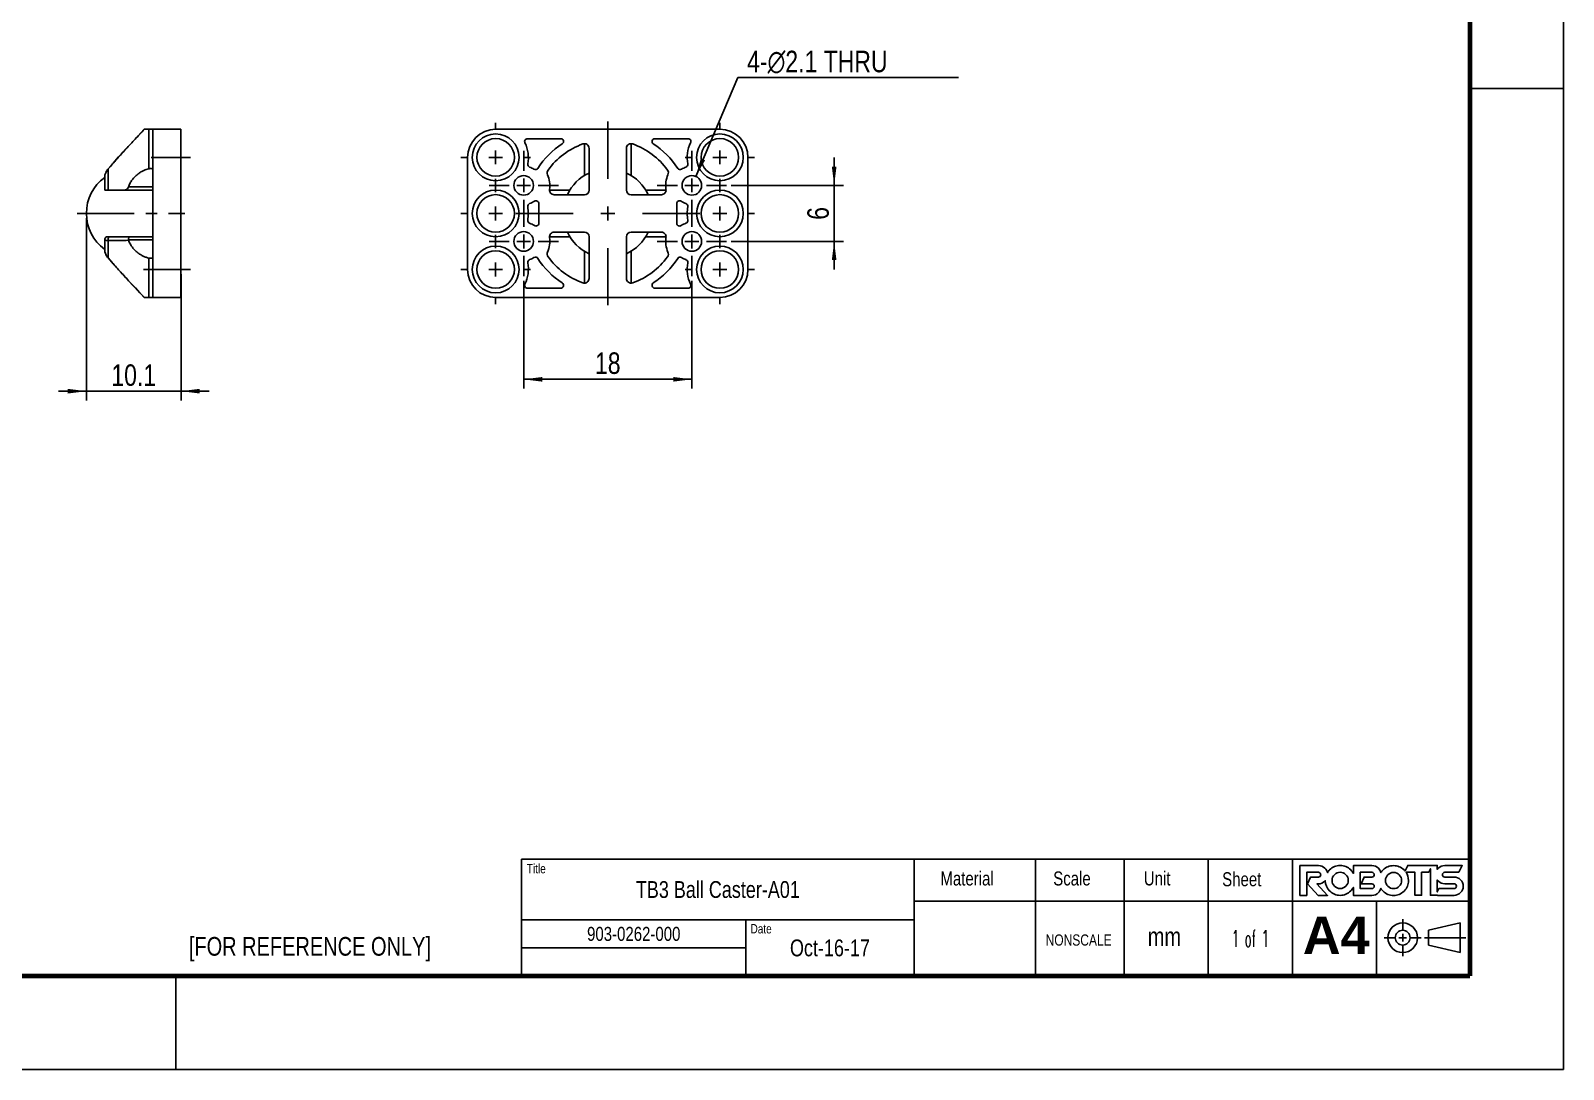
# Model space of a CAD drawing. Header units: millimetres. Extents: x 0 to 297, y 0 to 210.
# Drawn here: x 132.9 to 297, y 0 to 111.2 of the extents above; entities that cross this region are included whole.
import ezdxf

# ---------------------------------------------------------------- set-up
doc = ezdxf.new("R2010")
doc.units = ezdxf.units.MM
doc.header["$LTSCALE"] = 16.335
doc.linetypes.add('CENTER', pattern=[0.6, 0.375, -0.075, 0.075, -0.075])
doc.layers.get('0').update_dxf_attribs({"linetype": 'CONTINUOUS'})
doc.layers.add('02___PRT_ALL_AXES', color=7, linetype='CONTINUOUS')
doc.layers.add('DEFAULT_1', color=7, linetype='CENTER')
doc.styles.get("Standard").update_dxf_attribs({"font": 'txt', "width": 0.8})
doc.styles.add('TEXTSTYLE_2', font='arialbd.ttf')
doc.styles.add('TEXTSTYLE_3', font='txt_____.ttf', dxfattribs={"width": 0.5})
doc.dimstyles.new('DIMSTYLE_1', dxfattribs={"dimtxt": 2.3, "dimasz": 2, "dimexe": 1, "dimexo": 0.5, "dimgap": 0.575, "dimtad": 1, "dimdsep": 46, "dimtxsty": 'Standard', "dimblk": '_FILLED', "dimblk1": '_FILLED', "dimblk2": '_FILLED', "dimcen": 0.09, "dimadec": 0, "dimazin": 0, "dimtp": 0.01, "dimtm": 0.01, "dimtfac": 1, "dimtofl": 0, "dimtmove": 0, "dimatfit": 3, "dimldrblk": '_FILLED', "dimfxl": 1, "dimtolj": 1, "dimarcsym": 0})
doc.dimstyles.new('DIMSTYLE_2', dxfattribs={"dimtxt": 2.3, "dimasz": 2, "dimexe": 1, "dimexo": 0.5, "dimgap": 0.575, "dimtad": 1, "dimdec": 1, "dimdsep": 46, "dimtxsty": 'Standard', "dimblk": '_FILLED', "dimblk1": '_FILLED', "dimblk2": '_FILLED', "dimcen": 0.09, "dimadec": 0, "dimazin": 0, "dimtp": 0.01, "dimtm": 0.01, "dimtfac": 1, "dimtdec": 1, "dimtofl": 0, "dimtmove": 0, "dimatfit": 3, "dimldrblk": '_FILLED', "dimfxl": 1, "dimtolj": 1, "dimarcsym": 0})
doc.dimstyles.new('DIMSTYLE_4', dxfattribs={"dimtxt": 2.3, "dimasz": 2, "dimexe": 1, "dimexo": 0.5, "dimtad": 1, "dimdsep": 46, "dimtxsty": 'Standard', "dimblk": '_FILLED', "dimblk1": '_FILLED', "dimblk2": '_FILLED', "dimcen": 0.09, "dimadec": 0, "dimazin": 0, "dimtp": 0.01, "dimtm": 0.01, "dimtfac": 1, "dimtmove": 0, "dimatfit": 2, "dimldrblk": '_FILLED', "dimfxl": 1, "dimtolj": 1, "dimarcsym": 0})

# ---------------------------------------------------------------- blocks, each defined once
blk = doc.blocks.new('_FILLED')
at = {"color": 0, "linetype": 'ByBlock'}
blk.add_solid([(0, 0), (-1, 0.125), (-1, -0.125)], dxfattribs=at)
blk = doc.blocks.new('*D2')
at = {"color": 2, "linetype": 'Continuous'}
for p, q in [((138.92, 91.12), (138.92, 71.59)), ((149.04, 85.12), (149.04, 71.59)), ((138.92, 72.59), (135.92, 72.59)), ((135.92, 72.59), (143.98, 72.59)), ((152.04, 72.59), (143.98, 72.59)), ((149.04, 72.59), (152.04, 72.59))]:
    blk.add_line(p, q, dxfattribs=at)
at = {"color": 2, "linetype": 'Continuous', "xscale": 2, "yscale": 2, "zscale": 2}
blk.add_blockref('_FILLED', (138.92, 72.59), dxfattribs=at)
at = {"color": 2, "linetype": 'Continuous', "xscale": 2, "yscale": 2, "zscale": 2, "rotation": 180}
blk.add_blockref('_FILLED', (149.04, 72.59), dxfattribs=at)
at = {"color": 2, "linetype": 'Continuous', "insert": (143.98, 75.46), "char_height": 2.3, "width": 7.36, "attachment_point": 2, "line_spacing_factor": 0.9}
blk.add_mtext('10.1', dxfattribs=at)
blk = doc.blocks.new('*D8')
at = {"color": 2, "linetype": 'Continuous'}
for p, q in [((218.95, 94.62), (218.95, 97.62)), ((218.95, 97.62), (218.95, 91.62)), ((207.93, 94.62), (219.95, 94.62)), ((218.95, 85.62), (218.95, 91.62)), ((207.93, 88.62), (219.95, 88.62)), ((218.95, 88.62), (218.95, 85.62))]:
    blk.add_line(p, q, dxfattribs=at)
at = {"color": 2, "linetype": 'Continuous', "xscale": 2, "yscale": 2, "zscale": 2}
for p, rotation in [((218.95, 94.62), 270), ((218.95, 88.62), 90)]:
    blk.add_blockref('_FILLED', p, dxfattribs=dict(at, rotation=rotation))
at = {"color": 2, "linetype": 'Continuous', "insert": (216.08, 91.62), "char_height": 2.3, "width": 1.84, "attachment_point": 2, "rotation": 90, "line_spacing_factor": 0.9}
blk.add_mtext('6', dxfattribs=at)
blk = doc.blocks.new('*D9')
at = {"color": 2, "linetype": 'Continuous'}
for p, q in [((185.72, 84.41), (185.72, 72.86)), ((203.72, 84.41), (203.72, 72.86)), ((185.72, 73.86), (194.72, 73.86)), ((203.72, 73.86), (194.72, 73.86))]:
    blk.add_line(p, q, dxfattribs=at)
at = {"color": 2, "linetype": 'Continuous', "xscale": 2, "yscale": 2, "zscale": 2, "rotation": 180}
blk.add_blockref('_FILLED', (185.72, 73.86), dxfattribs=at)
at = {"color": 2, "linetype": 'Continuous', "xscale": 2, "yscale": 2, "zscale": 2}
blk.add_blockref('_FILLED', (203.72, 73.86), dxfattribs=at)
at = {"color": 2, "linetype": 'Continuous', "insert": (194.72, 76.74), "char_height": 2.3, "width": 3.68, "attachment_point": 2, "line_spacing_factor": 0.9}
blk.add_mtext('18', dxfattribs=at)
blk = doc.blocks.new('*D10')
at = {"color": 2, "linetype": 'Continuous'}
for p, q in [((204.13, 95.58), (208.63, 106.15)), ((208.63, 106.15), (232.25, 106.15)), ((232.25, 106.15), (208.63, 106.15))]:
    blk.add_line(p, q, dxfattribs=at)
at = {"color": 2, "linetype": 'Continuous', "xscale": 2, "yscale": 2, "zscale": 2, "rotation": 246.9309970715}
blk.add_blockref('_FILLED', (204.13, 95.58), dxfattribs=at)
at = {"color": 2, "linetype": 'Continuous', "insert": (209.63, 109.03), "char_height": 2.3, "width": 21.4667, "attachment_point": 1, "line_spacing_factor": 0.9}
blk.add_mtext('4-\\Fgdt;{\\Fgdt;n}\\Ftxt;2.1 THRU', dxfattribs=at)
blk = doc.blocks.new('*T11')
at = {"color": 2, "linetype": 'Continuous'}
for p, q in [((101.5, 12.5), (0, 12.5)), ((0, 0), (0, 12.5)), ((42, 0), (42, 12.5)), ((55, 0), (55, 12.5)), ((64.5, 0), (64.5, 12.5)), ((73.5, 0), (73.5, 12.5)), ((82.5, 0), (82.5, 12.5)), ((101.5, 0), (101.5, 12.5)), ((101.5, 8), (42, 8)), ((91.5, 0), (91.5, 8)), ((42, 6), (0, 6)), ((24, 0), (24, 6)), ((24, 3), (0, 3)), ((101.5, 0), (0, 0))]:
    blk.add_line(p, q, dxfattribs=at)
at = {"color": 7, "linetype": 'Continuous', "attachment_point": 2, "line_spacing_factor": 0.9}
for s, insert, char_height, width in [('TB3 Ball Caster-A01', (21, 10.15), 1.8, 54.72), ('903-0262-000', (12, 5.25), 1.5, 28.8), ('Oct-16-17', (33, 3.9), 1.8, 25.92)]:
    blk.add_mtext(s, dxfattribs=dict(at, insert=insert, char_height=char_height, width=width))
at = {"color": 7, "linetype": 'Continuous', "insert": (78, 4.9), "char_height": 1.8, "width": 10.8, "attachment_point": 2, "line_spacing_factor": 0.9, "style": 'TEXTSTYLE_3'}
blk.add_mtext('1 of 1', dxfattribs=at)

msp = doc.modelspace()

# ---------------------------------------------------------------- linework, layer by layer
at = {"color": 7, "linetype": 'Continuous'}
for p, q in [((297, 0), (297, 210)), ((287, 105), (297, 105)), ((145.109, 100.619), (144.404, 99.875)), ((145.109, 100.619), (149.039, 100.619)), ((145.119, 100.619), (145.114, 100.614)), ((145.6, 96.394), (145.6, 100.619)), ((146.039, 82.619), (146.039, 100.619)), ((149.039, 82.619), (149.039, 100.619)), ((182.719, 100.619), (206.719, 100.619)), ((143.69, 99.115), (143.008, 98.38)), ((144.405, 99.877), (143.688, 99.113)), ((186.118, 99.619), (189.684, 99.619)), ((192.219, 99.082), (192.219, 95.669)), ((192.719, 98.584), (192.719, 94.119)), ((196.719, 94.119), (196.719, 98.584)), ((197.219, 99.082), (197.219, 95.669)), ((203.321, 99.619), (199.754, 99.619)), ((141.761, 96.997), (141.759, 96.995)), ((146.039, 97.619), (149.039, 97.619)), ((179.719, 85.619), (179.719, 97.619)), ((209.719, 97.619), (209.719, 85.619)), ((140.873, 94.119), (140.873, 95.653)), ((140.889, 95.732), (140.876, 95.683)), ((140.944, 95.897), (140.889, 95.732)), ((141.012, 96.051), (140.942, 95.892)), ((141.235, 96.39), (141.181, 96.322)), ((141.251, 96.376), (141.235, 96.39)), ((141.251, 96.376), (141.251, 94.119)), ((145.996, 96.35), (146.039, 96.35)), ((146.039, 94.119), (140.873, 94.119)), ((146.039, 94.447), (143.417, 94.447)), ((190.668, 94.119), (188.481, 94.119)), ((192.219, 93.619), (188.981, 93.619)), ((200.457, 93.619), (197.219, 93.619)), ((198.77, 94.119), (200.957, 94.119)), ((187.334, 92.671), (187.334, 90.566)), ((194.719, 92.361), (194.719, 90.876)), ((202.104, 92.671), (202.104, 90.566)), ((195.462, 91.619), (193.977, 91.619)), ((140.873, 88.77), (140.873, 87.584)), ((141.153, 89.119), (146.039, 89.119)), ((141.251, 88.708), (141.251, 86.861)), ((143.423, 88.79), (146.039, 88.79)), ((190.668, 89.119), (188.481, 89.119)), ((188.981, 89.619), (192.219, 89.619)), ((192.719, 89.119), (192.719, 84.654)), ((196.719, 84.654), (196.719, 89.119)), ((197.219, 89.619), (200.457, 89.619)), ((198.77, 89.119), (200.957, 89.119)), ((140.876, 87.554), (140.889, 87.505)), ((141.089, 87.049), (141.181, 86.915)), ((192.219, 84.155), (192.219, 87.568)), ((197.219, 84.155), (197.219, 87.568)), ((141.177, 86.919), (141.235, 86.848)), ((141.251, 86.861), (141.235, 86.848)), ((141.235, 86.848), (141.763, 86.239)), ((141.251, 86.861), (141.323, 86.776)), ((141.759, 86.243), (142.366, 85.563)), ((142.364, 85.565), (143.008, 84.857)), ((145.6, 82.619), (145.6, 86.844)), ((146.039, 86.888), (145.996, 86.888)), ((146.039, 85.619), (149.039, 85.619)), ((143.006, 84.859), (143.688, 84.124)), ((143.686, 84.126), (144.404, 83.362)), ((144.402, 83.364), (145.109, 82.619)), ((145.109, 82.619), (149.039, 82.619)), ((206.719, 82.619), (182.719, 82.619)), ((186.118, 83.619), (189.684, 83.619)), ((203.321, 83.619), (199.754, 83.619)), ((279.803, 14.886), (279.803, 16.077)), ((282.565, 14.886), (285.968, 15.68)), ((282.565, 14.886), (282.565, 13.297)), ((285.968, 15.68), (285.968, 12.503)), ((279.009, 14.091), (277.818, 14.091)), ((279.406, 14.091), (280.2, 14.091)), ((279.803, 13.694), (279.803, 14.489)), ((279.803, 13.297), (279.803, 12.106)), ((280.597, 14.091), (281.788, 14.091)), ((282.156, 14.091), (286.556, 14.091)), ((282.565, 13.297), (285.968, 12.503)), ((148.5, 10), (148.5, 0)), ((0, 0), (297, 0))]:
    msp.add_line(p, q, dxfattribs=at)
at = {"color": 7, "linetype": 'Continuous', "const_width": 0.5}
for points in [[(287, 10), (287, 200)], [(10, 10), (287, 10)]]:
    msp.add_lwpolyline(points, dxfattribs=at)
at = {"color": 7, "linetype": 'Continuous'}
for points in [[(143.01, 98.382), (142.367, 97.676), (141.763, 96.998), (141.235, 96.39)], [(141.181, 96.322), (141.091, 96.193), (141.01, 96.046)], [(140.888, 87.51), (140.942, 87.345), (141.01, 87.191), (141.091, 87.044)]]:
    msp.add_lwpolyline(points, dxfattribs=at)
for radius in [1.588, 0.794]:
    msp.add_circle((279.803, 14.091), radius, dxfattribs=at)
for centre, radius, start, end in [((182.719, 97.619), 3, 90, 180), ((206.719, 97.619), 3, 0, 90), ((186.118, 99.319), 0.3, 90, 206.57497), ((182.719, 97.619), 3.5, 348.40449, 26.57497), ((194.719, 91.619), 8.9, 123.17988, 147.22301), ((194.719, 91.619), 7.9, 109.7452, 144.01525), ((189.684, 99.319), 0.3, 303.17988, 90), ((192.219, 98.584), 0.5, 0, 109.7452), ((197.219, 98.584), 0.5, 70.2548, 180), ((194.719, 91.619), 7.9, 35.98475, 70.2548), ((199.754, 99.319), 0.3, 90, 236.82012), ((194.719, 91.619), 8.9, 32.77699, 56.82012), ((206.719, 97.619), 3.5, 153.42503, 191.59551), ((203.321, 99.319), 0.3, 333.42503, 90), ((186.442, 96.855), 0.3, 168.40449, 252.09596), ((202.997, 96.855), 0.3, 287.90404, 11.59551), ((142.677, 95.192), 1.863, 162.14154, 165.65424), ((142.435, 95.317), 1.588, 138.21015, 141.63156), ((185.719, 94.619), 2.05, 57.43833, 72.09596), ((186.984, 96.599), 0.3, 237.43833, 327.22301), ((188.731, 95.967), 0.5, 144.01525, 204.11003), ((185.719, 94.619), 2.8, 351.28526, 24.11003), ((203.719, 94.619), 2.8, 155.88997, 188.71474), ((200.707, 95.967), 0.5, 335.88997, 35.98475), ((202.454, 96.599), 0.3, 212.77699, 302.56167), ((203.719, 94.619), 2.05, 107.90404, 122.56167), ((188.981, 94.119), 0.5, 171.28526, 270), ((192.219, 94.119), 0.5, 270, 360), ((197.219, 94.119), 0.5, 180, 270), ((200.457, 94.119), 0.5, 270, 8.71474), ((186.442, 92.382), 0.3, 107.90404, 191.59551), ((182.719, 91.619), 3.5, 348.40449, 11.59551), ((185.719, 94.619), 2.05, 287.90404, 304.03636), ((187.034, 92.671), 0.3, 0, 124.03636), ((202.404, 92.671), 0.3, 55.96364, 180), ((203.719, 94.619), 2.05, 235.96364, 252.09596), ((202.997, 92.382), 0.3, 348.40449, 72.09596), ((206.719, 91.619), 3.5, 168.40449, 191.59551), ((186.442, 90.855), 0.3, 168.40449, 252.09596), ((185.719, 88.619), 2.05, 55.96364, 72.09596), ((187.034, 90.566), 0.3, 235.96364, 360), ((202.404, 90.566), 0.3, 180, 304.03636), ((203.719, 88.619), 2.05, 107.90404, 124.03636), ((202.997, 90.855), 0.3, 287.90404, 11.59551), ((145.838, -149.553), 238.305, 90.57839, 91.10282), ((185.719, 88.619), 2.8, 335.88997, 8.71474), ((188.981, 89.119), 0.5, 90, 188.71474), ((192.219, 89.119), 0.5, 0, 90), ((197.219, 89.119), 0.5, 90, 180), ((200.457, 89.119), 0.5, 351.28526, 90), ((203.719, 88.619), 2.8, 171.28526, 204.11003), ((142.681, 88.046), 1.867, 194.34767, 197.23129), ((188.731, 87.271), 0.5, 155.88997, 215.98475), ((194.719, 91.619), 7.9, 215.98475, 250.2548), ((194.719, 91.619), 7.9, 289.7452, 324.01525), ((200.707, 87.271), 0.5, 324.01525, 24.11003), ((182.719, 85.619), 3, 180, 270), ((182.719, 85.619), 3.5, 333.42503, 11.59551), ((186.442, 86.382), 0.3, 107.90404, 191.59551), ((185.719, 88.619), 2.05, 287.90404, 302.56167), ((186.984, 86.638), 0.3, 32.77699, 122.56167), ((194.719, 91.619), 8.9, 212.77699, 236.82012), ((194.719, 91.619), 8.9, 303.17988, 327.22301), ((202.454, 86.638), 0.3, 57.43833, 147.22301), ((203.719, 88.619), 2.05, 237.43833, 252.09596), ((202.997, 86.382), 0.3, 348.40449, 72.09596), ((206.719, 85.619), 3.5, 168.40449, 206.57497), ((206.719, 85.619), 3, 270, 360), ((186.118, 83.919), 0.3, 153.42503, 270), ((189.684, 83.919), 0.3, 270, 56.82012), ((192.219, 84.654), 0.5, 250.2548, 360), ((197.219, 84.654), 0.5, 180, 289.7452), ((199.754, 83.919), 0.3, 123.17988, 270), ((203.321, 83.919), 0.3, 270, 26.57497)]:
    msp.add_arc(centre, radius, start, end, dxfattribs=at)
for points, knots in [([(145.114, 100.614), (144.785, 100.267), (144.128, 99.573), (143.152, 98.523), (142.188, 97.461), (141.559, 96.741), (141.251, 96.376)], [0, 0, 0, 0, 0.2500073, 0.500012, 0.7500115, 1, 1, 1, 1]), ([(140.876, 95.683), (140.875, 95.681), (140.873, 95.671), (140.873, 95.661), (140.873, 95.653)], [0, 0, 0, 0, 0.2325403, 1, 1, 1, 1]), ([(141.19, 96.303), (141.126, 96.223), (141.015, 96.05), (140.936, 95.86), (140.904, 95.763)], [0, 0, 0, 0, 0.5001654, 1, 1, 1, 1]), ([(143.417, 94.447), (143.456, 94.587), (143.568, 94.856), (143.801, 95.215), (144.072, 95.527), (144.364, 95.792), (144.668, 96.013), (144.977, 96.189), (145.286, 96.32), (145.496, 96.376), (145.6, 96.394)], [0, 0, 0, 0, 0.1430194, 0.2834517, 0.4187574, 0.5480414, 0.6709494, 0.7872689, 0.8969408, 1, 1, 1, 1]), ([(145.816, 96.419), (145.783, 96.419), (145.711, 96.412), (145.639, 96.401), (145.6, 96.394)], [0, 0, 0, 0, 0.4530179, 1, 1, 1, 1]), ([(145.985, 96.357), (145.977, 96.367), (145.957, 96.386), (145.917, 96.406), (145.87, 96.417), (145.835, 96.419), (145.816, 96.419)], [0, 0, 0, 0, 0.2172627, 0.4443109, 0.7006716, 1, 1, 1, 1]), ([(145.996, 96.35), (145.995, 96.35), (145.991, 96.35), (145.987, 96.354), (145.985, 96.357)], [0, 0, 0, 0, 0.2154275, 1, 1, 1, 1]), ([(146.038, 96.629), (146.038, 96.596), (146.037, 96.548), (146.034, 96.484), (146.03, 96.441), (146.025, 96.404), (146.019, 96.379), (146.012, 96.363), (146.007, 96.355), (146, 96.35), (145.996, 96.35)], [0, 0, 0, 0, 0.3367266, 0.504494, 0.6581415, 0.7887737, 0.8898304, 0.928211, 0.9586268, 1, 1, 1, 1]), ([(143.022, 94.119), (143.06, 94.119), (143.141, 94.136), (143.255, 94.201), (143.356, 94.305), (143.403, 94.396), (143.417, 94.447)], [0, 0, 0, 0, 0.2106858, 0.445782, 0.7102753, 1, 1, 1, 1]), ([(141.153, 89.119), (141.137, 89.119), (141.103, 89.115), (141.033, 89.088), (140.951, 89.017), (140.888, 88.901), (140.873, 88.812), (140.873, 88.77)], [0, 0, 0, 0, 0.0967264, 0.2042039, 0.4579622, 0.7420402, 1, 1, 1, 1]), ([(141.251, 88.708), (141.173, 88.715), (141.067, 88.726), (140.941, 88.749), (140.893, 88.763), (140.873, 88.77)], [0, 0, 0, 0, 0.6099866, 0.832351, 1, 1, 1, 1]), ([(141.251, 88.708), (141.237, 88.754), (141.227, 88.851), (141.259, 88.967), (141.308, 89.043), (141.354, 89.085), (141.406, 89.112), (141.445, 89.119), (141.463, 89.119)], [0, 0, 0, 0, 0.2738432, 0.5416158, 0.6667995, 0.7839771, 0.8942354, 1, 1, 1, 1]), ([(143.423, 88.79), (143.422, 88.812), (143.423, 88.855), (143.429, 88.917), (143.441, 88.974), (143.457, 89.024), (143.477, 89.064), (143.5, 89.094), (143.526, 89.114), (143.545, 89.119), (143.554, 89.119)], [0, 0, 0, 0, 0.1712701, 0.3383758, 0.4936909, 0.63208, 0.7506837, 0.8490604, 0.9299817, 1, 1, 1, 1]), ([(145.6, 86.844), (145.498, 86.861), (145.291, 86.916), (144.987, 87.043), (144.682, 87.215), (144.382, 87.431), (144.093, 87.689), (143.824, 87.993), (143.59, 88.342), (143.474, 88.603), (143.432, 88.74)], [0, 0, 0, 0, 0.1032352, 0.2129919, 0.3293142, 0.4521479, 0.5812912, 0.7164166, 0.8567265, 1, 1, 1, 1]), ([(140.873, 87.584), (140.873, 87.581), (140.873, 87.571), (140.874, 87.561), (140.876, 87.554)], [0, 0, 0, 0, 0.2677578, 1, 1, 1, 1]), ([(140.898, 87.493), (140.934, 87.378), (141.029, 87.152), (141.17, 86.952), (141.251, 86.861)], [0, 0, 0, 0, 0.4997474, 1, 1, 1, 1]), ([(141.323, 86.776), (141.627, 86.418), (142.245, 85.712), (143.507, 84.324), (144.472, 83.299), (145.119, 82.619)], [0, 0, 0, 0, 0.2499899, 0.4999905, 1, 1, 1, 1]), ([(145.6, 86.844), (145.639, 86.837), (145.711, 86.825), (145.783, 86.819), (145.816, 86.819)], [0, 0, 0, 0, 0.5469898, 1, 1, 1, 1]), ([(145.816, 86.819), (145.835, 86.819), (145.87, 86.82), (145.917, 86.831), (145.957, 86.851), (145.977, 86.87), (145.985, 86.881)], [0, 0, 0, 0, 0.2993237, 0.5556818, 0.7827363, 1, 1, 1, 1]), ([(145.985, 86.881), (145.986, 86.882), (145.989, 86.885), (145.993, 86.888), (145.996, 86.888)], [0, 0, 0, 0, 0.3020459, 1, 1, 1, 1]), ([(145.996, 86.888), (146.002, 86.888), (146.011, 86.877), (146.017, 86.862), (146.021, 86.851), (146.022, 86.844)], [0, 0, 0, 0, 0.3421616, 0.6285759, 1, 1, 1, 1]), ([(146.022, 86.844), (146.026, 86.829), (146.031, 86.793), (146.037, 86.714), (146.037, 86.651), (146.038, 86.608)], [0, 0, 0, 0, 0.2052005, 0.4578546, 1, 1, 1, 1]), ([(286.003, 20.3), (285.811, 20.492), (285.58, 20.587), (285.31, 20.587), (285.31, 20.587), (284.306, 20.587), (284.306, 20.587), (284.236, 20.587), (284.176, 20.612), (284.128, 20.66), (284.079, 20.709), (284.055, 20.768), (284.055, 20.839), (284.055, 20.908), (284.079, 20.968), (284.128, 21.016), (284.176, 21.065), (284.236, 21.089), (284.306, 21.089), (284.306, 21.089), (285.811, 21.089), (285.811, 21.089), (285.811, 21.089), (286.177, 21.819), (286.177, 21.819), (286.177, 21.819), (284.306, 21.819), (284.306, 21.819), (284.035, 21.819), (283.804, 21.723), (283.612, 21.532), (283.572, 21.491), (283.537, 21.449), (283.505, 21.405), (283.505, 21.405), (283.505, 21.821), (283.505, 21.821), (283.505, 21.821), (282.775, 21.821), (282.775, 21.821), (282.775, 21.821), (282.775, 21.82), (282.775, 21.82), (282.775, 21.82), (280.348, 21.82), (280.348, 21.82), (280.348, 21.82), (280.055, 21.233), (280.055, 21.233), (280.023, 21.27), (279.99, 21.306), (279.955, 21.341), (279.643, 21.653), (279.267, 21.809), (278.826, 21.809), (278.385, 21.809), (278.008, 21.653), (277.697, 21.341), (277.608, 21.253), (277.533, 21.159), (277.469, 21.06), (277.43, 21.237), (277.343, 21.394), (277.206, 21.531), (277.015, 21.723), (276.784, 21.819), (276.513, 21.819), (276.513, 21.819), (274.528, 21.819), (274.528, 21.819), (274.528, 21.819), (274.528, 20.966), (274.528, 20.966), (274.455, 21.104), (274.359, 21.232), (274.24, 21.351), (273.928, 21.663), (273.552, 21.819), (273.111, 21.819), (272.67, 21.819), (272.293, 21.663), (271.982, 21.351), (271.888, 21.257), (271.808, 21.157), (271.742, 21.051), (271.704, 21.232), (271.616, 21.392), (271.477, 21.531), (271.286, 21.723), (271.055, 21.819), (270.784, 21.819), (270.784, 21.819), (268.799, 21.819), (268.799, 21.819), (268.799, 21.819), (268.799, 18.625), (268.799, 18.625), (268.799, 18.625), (269.529, 18.625), (269.529, 18.625), (269.529, 18.625), (269.529, 21.089), (269.529, 21.089), (269.529, 21.089), (270.784, 21.089), (270.784, 21.089), (270.854, 21.089), (270.913, 21.065), (270.962, 21.016), (271.011, 20.967), (271.035, 20.907), (271.035, 20.837), (271.035, 20.767), (271.011, 20.707), (270.962, 20.659), (270.914, 20.61), (270.854, 20.585), (270.784, 20.585), (270.784, 20.585), (269.94, 20.585), (269.94, 20.585), (269.94, 20.585), (269.62, 19.857), (269.62, 19.857), (269.62, 19.857), (270.752, 18.625), (270.752, 18.625), (270.752, 18.625), (271.765, 18.625), (271.765, 18.625), (271.765, 18.625), (270.621, 19.857), (270.621, 19.857), (270.621, 19.857), (270.785, 19.856), (270.785, 19.856), (271.055, 19.856), (271.286, 19.952), (271.478, 20.144), (271.491, 20.157), (271.503, 20.171), (271.515, 20.185), (271.524, 19.76), (271.679, 19.396), (271.982, 19.093), (272.293, 18.781), (272.67, 18.625), (273.111, 18.625), (273.552, 18.625), (273.928, 18.781), (274.24, 19.093), (274.359, 19.212), (274.455, 19.34), (274.528, 19.477), (274.528, 19.477), (274.528, 18.625), (274.528, 18.625), (274.528, 18.625), (276.513, 18.625), (276.513, 18.625), (276.784, 18.625), (277.015, 18.721), (277.206, 18.912), (277.339, 19.046), (277.425, 19.198), (277.466, 19.37), (277.53, 19.269), (277.607, 19.173), (277.697, 19.083), (278.008, 18.771), (278.385, 18.616), (278.826, 18.616), (279.267, 18.616), (279.643, 18.771), (279.955, 19.083), (280.266, 19.395), (280.422, 19.771), (280.422, 20.212), (280.422, 20.541), (280.336, 20.834), (280.162, 21.091), (280.162, 21.091), (281.104, 21.091), (281.104, 21.091), (281.104, 21.091), (281.104, 18.627), (281.104, 18.627), (281.104, 18.627), (281.835, 18.627), (281.835, 18.627), (281.835, 18.627), (281.835, 21.091), (281.835, 21.091), (281.835, 21.091), (282.586, 21.091), (282.586, 21.091), (282.586, 21.091), (282.775, 21.469), (282.775, 21.469), (282.775, 21.469), (282.775, 18.627), (282.775, 18.627), (282.775, 18.627), (283.326, 18.627), (283.326, 18.627), (283.326, 18.627), (283.326, 18.627), (283.326, 18.627), (283.326, 18.627), (283.521, 18.627), (283.521, 18.627), (283.522, 18.627), (283.523, 18.626), (283.524, 18.626), (283.524, 18.626), (283.522, 18.626), (283.522, 18.626), (283.522, 18.626), (285.31, 18.626), (285.31, 18.626), (285.58, 18.626), (285.811, 18.722), (286.003, 18.913), (286.194, 19.105), (286.29, 19.336), (286.29, 19.607), (286.29, 19.877), (286.194, 20.108), (286.003, 20.3)], [0, 0, 0, 0, 1, 1, 1, 2, 2, 2, 3, 3, 3, 4, 4, 4, 5, 5, 5, 6, 6, 6, 7, 7, 7, 8, 8, 8, 9, 9, 9, 10, 10, 10, 11, 11, 11, 12, 12, 12, 13, 13, 13, 14, 14, 14, 15, 15, 15, 16, 16, 16, 17, 17, 17, 18, 18, 18, 19, 19, 19, 20, 20, 20, 21, 21, 21, 22, 22, 22, 23, 23, 23, 24, 24, 24, 25, 25, 25, 26, 26, 26, 27, 27, 27, 28, 28, 28, 29, 29, 29, 30, 30, 30, 31, 31, 31, 32, 32, 32, 33, 33, 33, 34, 34, 34, 35, 35, 35, 36, 36, 36, 37, 37, 37, 38, 38, 38, 39, 39, 39, 40, 40, 40, 41, 41, 41, 42, 42, 42, 43, 43, 43, 44, 44, 44, 45, 45, 45, 46, 46, 46, 47, 47, 47, 48, 48, 48, 49, 49, 49, 50, 50, 50, 51, 51, 51, 52, 52, 52, 53, 53, 53, 54, 54, 54, 55, 55, 55, 56, 56, 56, 57, 57, 57, 58, 58, 58, 59, 59, 59, 60, 60, 60, 61, 61, 61, 62, 62, 62, 63, 63, 63, 64, 64, 64, 65, 65, 65, 66, 66, 66, 67, 67, 67, 68, 68, 68, 69, 69, 69, 70, 70, 70, 71, 71, 71, 72, 72, 72, 73, 73, 73, 74, 74, 74, 75, 75, 75, 76, 76, 76, 76]), ([(273.725, 19.608), (273.556, 19.439), (273.351, 19.355), (273.111, 19.355), (272.874, 19.355), (272.67, 19.439), (272.499, 19.608), (272.329, 19.777), (272.244, 19.981), (272.244, 20.222), (272.244, 20.462), (272.329, 20.667), (272.499, 20.836), (272.67, 21.005), (272.874, 21.089), (273.111, 21.089), (273.351, 21.089), (273.556, 21.005), (273.725, 20.836), (273.894, 20.667), (273.978, 20.462), (273.978, 20.222), (273.978, 19.981), (273.894, 19.777), (273.725, 19.608)], [0, 0, 0, 0, 1, 1, 1, 2, 2, 2, 3, 3, 3, 4, 4, 4, 5, 5, 5, 6, 6, 6, 7, 7, 7, 8, 8, 8, 8]), ([(276.513, 19.856), (276.583, 19.856), (276.643, 19.832), (276.691, 19.783), (276.74, 19.734), (276.764, 19.675), (276.764, 19.605), (276.764, 19.535), (276.74, 19.476), (276.691, 19.427), (276.643, 19.379), (276.583, 19.355), (276.513, 19.355), (276.513, 19.355), (275.258, 19.355), (275.258, 19.355), (275.258, 19.355), (275.258, 21.089), (275.258, 21.089), (275.258, 21.089), (276.513, 21.089), (276.513, 21.089), (276.583, 21.089), (276.643, 21.065), (276.691, 21.016), (276.74, 20.967), (276.764, 20.907), (276.764, 20.837), (276.764, 20.767), (276.74, 20.707), (276.691, 20.659), (276.643, 20.61), (276.583, 20.585), (276.513, 20.585), (276.513, 20.585), (275.669, 20.585), (275.669, 20.585), (275.669, 20.585), (275.35, 19.856), (275.35, 19.856), (275.35, 19.856), (276.513, 19.856), (276.513, 19.856)], [0, 0, 0, 0, 1, 1, 1, 2, 2, 2, 3, 3, 3, 4, 4, 4, 5, 5, 5, 6, 6, 6, 7, 7, 7, 8, 8, 8, 9, 9, 9, 10, 10, 10, 11, 11, 11, 12, 12, 12, 13, 13, 13, 14, 14, 14, 14]), ([(279.44, 19.598), (279.271, 19.429), (279.066, 19.345), (278.826, 19.345), (278.588, 19.345), (278.384, 19.429), (278.214, 19.598), (278.044, 19.767), (277.959, 19.972), (277.959, 20.212), (277.959, 20.453), (278.044, 20.657), (278.214, 20.826), (278.384, 20.995), (278.588, 21.08), (278.826, 21.08), (279.066, 21.08), (279.271, 20.995), (279.44, 20.826), (279.609, 20.657), (279.693, 20.453), (279.693, 20.212), (279.693, 19.972), (279.609, 19.767), (279.44, 19.598)], [0, 0, 0, 0, 1, 1, 1, 2, 2, 2, 3, 3, 3, 4, 4, 4, 5, 5, 5, 6, 6, 6, 7, 7, 7, 8, 8, 8, 8]), ([(285.487, 19.429), (285.438, 19.38), (285.379, 19.356), (285.31, 19.356), (285.31, 19.356), (283.688, 19.356), (283.688, 19.356), (283.688, 19.356), (283.688, 19.356), (283.688, 19.356), (283.688, 19.356), (283.505, 18.986), (283.505, 18.986), (283.505, 18.986), (283.505, 20.272), (283.505, 20.272), (283.537, 20.228), (283.572, 20.185), (283.612, 20.145), (283.804, 19.953), (284.035, 19.858), (284.306, 19.858), (284.306, 19.858), (285.31, 19.858), (285.31, 19.858), (285.379, 19.858), (285.438, 19.833), (285.487, 19.785), (285.536, 19.736), (285.56, 19.677), (285.56, 19.607), (285.56, 19.537), (285.536, 19.477), (285.487, 19.429)], [0, 0, 0, 0, 1, 1, 1, 2, 2, 2, 3, 3, 3, 4, 4, 4, 5, 5, 5, 6, 6, 6, 7, 7, 7, 8, 8, 8, 9, 9, 9, 10, 10, 10, 11, 11, 11, 11])]:
    msp.add_open_spline(points, degree=3, knots=knots, dxfattribs=at)
msp.add_open_spline([(143.423, 88.79), (143.424, 88.773), (143.427, 88.756), (143.432, 88.74)], degree=3, dxfattribs=at)
at = {"layer": '02___PRT_ALL_AXES', "color": 7, "linetype": 'CENTER'}
for p, q in [((182.719, 101.331), (182.719, 100.619)), ((206.719, 101.331), (206.719, 100.619)), ((145.839, 97.619), (150.039, 97.619)), ((179.007, 97.619), (179.719, 97.619)), ((185.719, 98.331), (185.719, 96.169)), ((186.432, 97.619), (185.719, 97.619)), ((203.007, 97.619), (203.719, 97.619)), ((203.719, 98.331), (203.719, 96.169)), ((210.432, 97.619), (209.719, 97.619)), ((182.719, 93.906), (182.719, 95.331)), ((206.719, 93.906), (206.719, 95.331)), ((182.007, 94.619), (184.169, 94.619)), ((189.432, 94.619), (187.269, 94.619)), ((200.007, 94.619), (202.169, 94.619)), ((207.432, 94.619), (205.269, 94.619)), ((185.719, 90.169), (185.719, 93.069)), ((203.719, 90.169), (203.719, 93.069)), ((137.917, 91.619), (149.442, 91.619)), ((179.007, 91.619), (179.719, 91.619)), ((186.432, 91.619), (185.719, 91.619)), ((203.007, 91.619), (203.719, 91.619)), ((210.432, 91.619), (209.719, 91.619)), ((182.007, 88.619), (184.169, 88.619)), ((182.719, 87.906), (182.719, 89.331)), ((189.432, 88.619), (187.269, 88.619)), ((200.007, 88.619), (202.169, 88.619)), ((207.432, 88.619), (205.269, 88.619)), ((206.719, 87.906), (206.719, 89.331)), ((185.719, 84.906), (185.719, 87.069)), ((203.719, 84.906), (203.719, 87.069)), ((145.038, 85.619), (150.039, 85.619)), ((179.007, 85.619), (179.719, 85.619)), ((186.432, 85.619), (185.719, 85.619)), ((203.007, 85.619), (203.719, 85.619)), ((210.432, 85.619), (209.719, 85.619)), ((182.719, 81.906), (182.719, 82.619)), ((206.719, 81.906), (206.719, 82.619))]:
    msp.add_line(p, q, dxfattribs=at)
at = {"layer": '02___PRT_ALL_AXES', "color": 7, "linetype": 'Continuous'}
for p, q in [((183.462, 97.619), (181.977, 97.619)), ((182.719, 98.361), (182.719, 96.876)), ((207.462, 97.619), (205.977, 97.619)), ((206.719, 98.361), (206.719, 96.876)), ((185.719, 95.361), (185.719, 93.876)), ((203.719, 95.361), (203.719, 93.876)), ((186.462, 94.619), (184.977, 94.619)), ((204.462, 94.619), (202.977, 94.619)), ((182.719, 92.361), (182.719, 90.876)), ((206.719, 92.361), (206.719, 90.876)), ((183.462, 91.619), (181.977, 91.619)), ((207.462, 91.619), (205.977, 91.619)), ((186.462, 88.619), (184.977, 88.619)), ((185.719, 89.361), (185.719, 87.876)), ((204.462, 88.619), (202.977, 88.619)), ((203.719, 89.361), (203.719, 87.876)), ((183.462, 85.619), (181.977, 85.619)), ((182.719, 86.361), (182.719, 84.876)), ((207.462, 85.619), (205.977, 85.619)), ((206.719, 86.361), (206.719, 84.876))]:
    msp.add_line(p, q, dxfattribs=at)
for centre, radius in [((182.719, 97.619), 2.5), ((206.719, 97.619), 2.5), ((182.719, 97.619), 2.01), ((206.719, 97.619), 2.01), ((185.719, 94.619), 1.05), ((203.719, 94.619), 1.05), ((182.719, 91.619), 2.5), ((182.719, 91.619), 2.01), ((206.719, 91.619), 2.5), ((206.719, 91.619), 2.01), ((185.719, 88.619), 1.05), ((203.719, 88.619), 1.05), ((182.719, 85.619), 2.5), ((182.719, 85.619), 2.01), ((206.719, 85.619), 2.5), ((206.719, 85.619), 2.01)]:
    msp.add_circle(centre, radius, dxfattribs=at)
for centre, start, end in [((143.679, 91.619), 126.12172, 233.87828), ((194.719, 91.619), 114.83593, 155.16407), ((194.719, 91.619), 24.83593, 65.16407), ((194.719, 91.619), 204.83593, 245.16407), ((194.719, 91.619), 294.83593, 335.16407)]:
    msp.add_arc(centre, 4.763, start, end, dxfattribs=at)
at = {"layer": 'DEFAULT_1', "color": 7, "linetype": 'CENTER'}
for p, q in [((194.719, 95.331), (194.719, 102.08)), ((191.007, 91.619), (184.257, 91.619)), ((198.432, 91.619), (205.181, 91.619)), ((194.719, 87.906), (194.719, 81.157))]:
    msp.add_line(p, q, dxfattribs=at)

# ---------------------------------------------------------------- block references
msp.add_blockref('*T11', (185.5, 10))

# ---------------------------------------------------------------- texts
at = {"color": 7, "linetype": 'Continuous', "attachment_point": 1, "line_spacing_factor": 0.9}
for s, insert, char_height, width in [('Title', (186.059, 21.983), 1, 4), ('Material', (230.324, 21.18), 1.5, 9.6), ('Scale', (242.398, 21.18), 1.5, 6), ('Unit', (252.096, 21.186), 1.5, 4.8), ('Sheet', (260.483, 21.1), 1.5, 6), ('Date', (210.002, 15.549), 1, 3.2), ('mm', (252.517, 15.216), 2, 3.2), ('[FOR REFERENCE ONLY]', (149.881, 14.168), 2, 32), ('NONSCALE', (241.586, 14.444), 1.2, 7.68)]:
    msp.add_mtext(s, dxfattribs=dict(at, insert=insert, char_height=char_height, width=width))
at = {"color": 7, "linetype": 'Continuous', "insert": (269.117, 16.359), "char_height": 4, "width": 7.13755, "attachment_point": 1, "line_spacing_factor": 0.9, "style": 'TEXTSTYLE_2'}
msp.add_mtext('A4', dxfattribs=at)

# ---------------------------------------------------------------- dimensions: what is measured, and where the dimension line sits
at = {"color": 2, "linetype": 'Continuous'}
dim = msp.add_diameter_dim_2p(p1=(204.131, 95.585), p2=(203.308, 93.653), text='4-%%c<> THRU', dimstyle='DIMSTYLE_4', override={"dimtih": 1, "dimtoh": 1, "dimpost": '<>'}, dxfattribs=at)
dim.commit()
dim.dimension.update_dxf_attribs({"geometry": '*D10', "text_midpoint": (220.365, 107.879), "dimtype": 163})
for base, p1, p2, angle, dimstyle, picture, middle in [((218.954, 88.619), (207.432, 94.619), (207.432, 88.619), 270, 'DIMSTYLE_1', '*D8', (218.954, 91.619)), ((138.917, 72.589), (149.039, 85.619), (138.917, 91.619), 180, 'DIMSTYLE_2', '*D2', (143.978, 72.589))]:
    dim = msp.add_linear_dim(base=base, p1=p1, p2=p2, angle=angle, dimstyle=dimstyle, dxfattribs=at)
    dim.commit()
    dim.dimension.update_dxf_attribs({"geometry": picture, "text_midpoint": middle, "dimtype": 160})
dim = msp.add_linear_dim(base=(203.719, 73.861), p1=(185.719, 84.906), p2=(203.719, 84.906), dimstyle='DIMSTYLE_1', dxfattribs=at)
dim.commit()
dim.dimension.update_dxf_attribs({"geometry": '*D9', "text_midpoint": (195.007, 73.861), "dimtype": 160})

doc.saveas('drawing.dxf')
